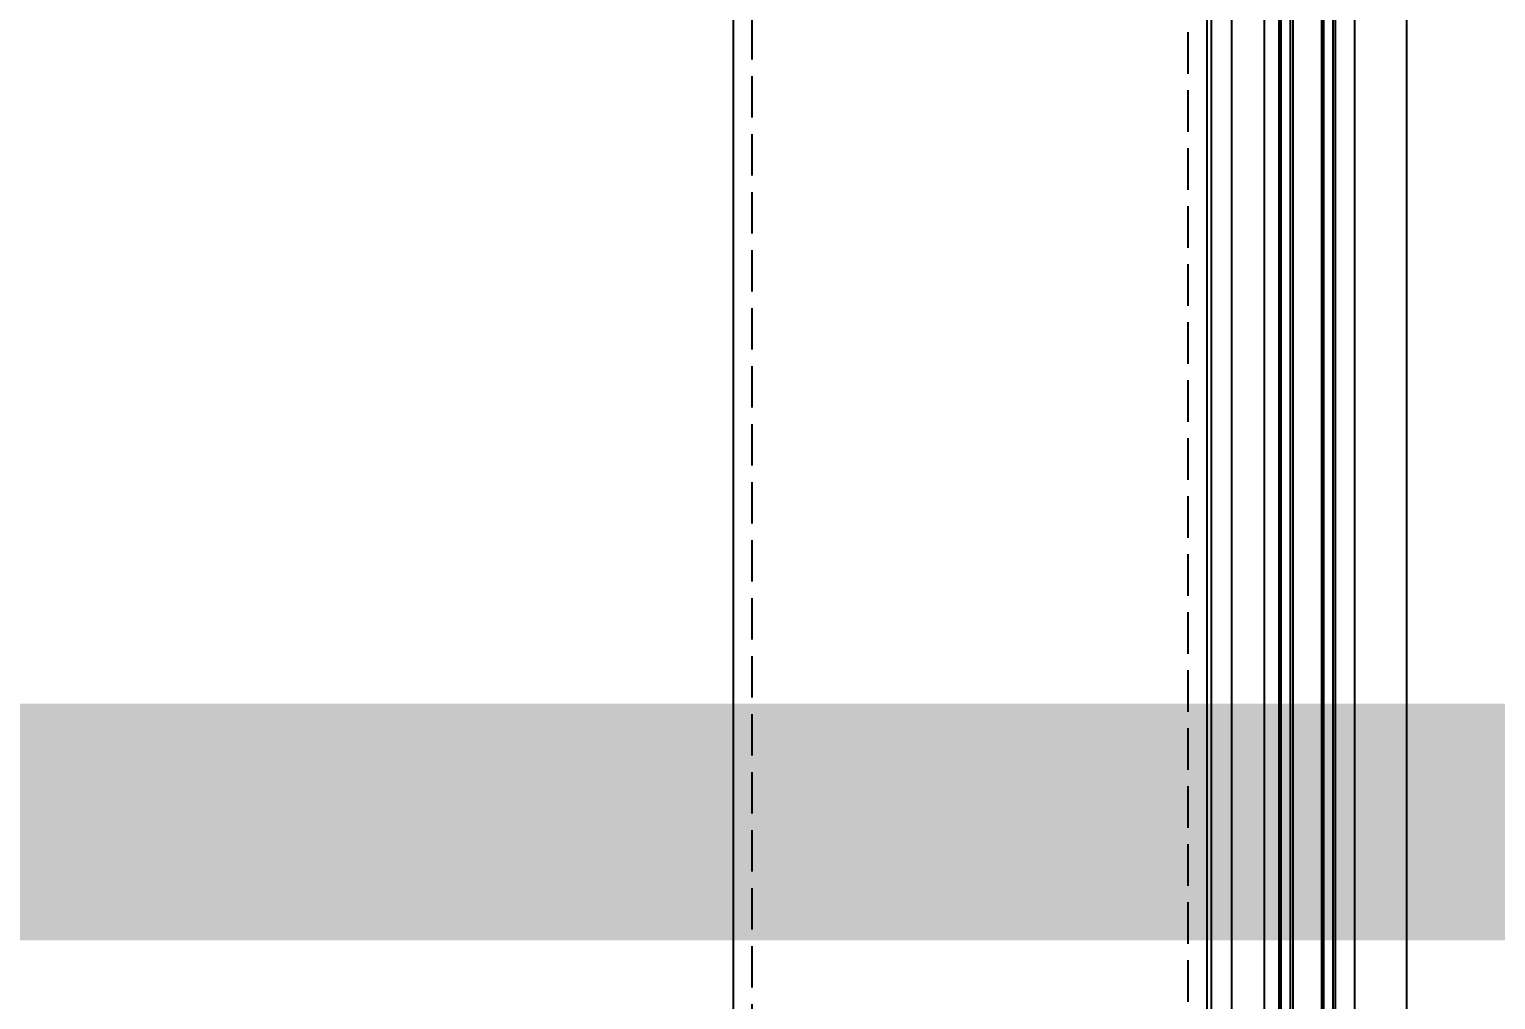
# Model space of a CAD drawing. Extents: x 220580 to 2027826, y -309201 to 71987.
# Drawn here: x 307303 to 307922, y -159504 to -159095 of the extents above; entities that cross this region are included whole.
import ezdxf

# ---------------------------------------------------------------- set-up
doc = ezdxf.new("R2010")
doc.units = 0
doc.linetypes.add('DASH', pattern=[0.35, 0.25, -0.1])
doc.linetypes.add('ZN-DASH', pattern=[0.35, 0.25, -0.1])
for name, color, linetype in [('!ZN1-填充-8', 8, 'Continuous'), ('!ZN3-玻璃幕墙-4', 4, 'Continuous'), ('!ZN5-钢材投影-40', 40, 'Continuous'), ('!ZN5-铝材投影-112', 112, 'Continuous'), ('!ZN6-虚线-8', 8, 'ZN-DASH'), ('3索引', 3, 'Continuous'), ('DIM', 173, 'Continuous')]:
    doc.layers.add(name, color=color, linetype=linetype)
doc.styles.add('DHTEXT-1', font='ROMANS.shx', dxfattribs={"width": 0.7, "bigfont": 'CHINESE.shx'})
doc.dimstyles.new('ZN200', dxfattribs={"dimscale": 200, "dimtxt": 2.5, "dimasz": 1.5, "dimexe": 1, "dimexo": 2, "dimgap": 0.9, "dimtad": 1, "dimdec": 0, "dimdsep": 46, "dimtxsty": 'DHTEXT-1', "dimblk": 'ARCHTICK', "dimcen": 2.5, "dimclrd": 173, "dimclre": 173, "dimclrt": 7, "dimazin": 2, "dimtfac": 1, "dimtdec": 0, "dimtix": 1, "dimtmove": 2, "dimatfit": 3, "dimfxl": 0, "dimtolj": 1, "dimtzin": 0, "dimarcsym": 0})

# ---------------------------------------------------------------- blocks, each defined once
blk = doc.blocks.new('*U1814')
at = {"layer": '!ZN1-填充-8'}
for p, q in [((-23, 8.000001027903636), (-23.00000000001455, 899.9999996048027)), ((-19.00000102947524, 7.999999998435669), (-19.00000102947524, 899.9999985753348)), ((-4.999999091349309, 7.999999998435669), (-4.999999091363861, 899.9999985753348)), ((-1.000000120824552, 8.000001027903636), (-1.000000120839104, 899.9999996048027))]:
    blk.add_line(p, q, dxfattribs=at)
at = {"layer": '!ZN3-玻璃幕墙-4'}
for points in [[(-24.00000000001455, 899.9999996048027), (-24, 9.000001027903636), (-23, 8.000001027903636), (-19, 8.000001027903636), (-18, 9.000001027903636), (-18.00000000001455, 899.9999996048027)], [(-6.000000000014552, 899.9999996048027), (-6, 9.000001027903636), (-5, 8.000001027903636), (-1, 8.000001027903636), (0, 9.000001027903636), (-1.455191522836685e-11, 899.9999996048027)]]:
    blk.add_lwpolyline(points, dxfattribs=at)
at = {"layer": '!ZN5-钢材投影-40', "ltscale": 0.3}
for p, q in [((-254.4017149738647, 899.9999996048027), (-254.4017149738647, -900.0000003951973)), ((-54.39999999999418, 899.9999996048027), (-54.39999999999418, -900.0000003951973))]:
    blk.add_line(p, q, dxfattribs=at)
at = {"layer": '!ZN5-铝材投影-112'}
for p, q in [((-52.40170605068852, 39.99999999995634), (-52.40170605068852, 899.9999996048027)), ((-43.9017349172791, 39.99999999995634), (-43.9017349172791, 899.9999996048027)), ((-30.00001585268183, 39.99999999995634), (-30.00001585268183, 899.9999996048027)), ((7.999997113627614, 899.9999996048027), (7.999997113627614, -900.0000003951973)), ((30.0000000448199, 899.9999996048027), (30.0000000448199, -900.0000003951973))]:
    blk.add_line(p, q, dxfattribs=at)
at = {"layer": '!ZN6-虚线-8', "color": 8, "linetype": 'ZN-DASH', "ltscale": 70}
for p, q in [((-246.4017149738647, -900.0000003951973), (-246.4017149738647, 899.9999996048027)), ((-62.39999999999418, 899.9999996048027), (-62.39999999999418, -900.0000003951973))]:
    blk.add_line(p, q, dxfattribs=at)
blk = doc.blocks.new('20250828132035')
at = {"ltscale": 50}
blk.add_blockref('*U1814', (599.9999832846224, 5750.000000332366), dxfattribs=at)
blk = doc.blocks.new('_ArchTick')
at = {"color": 0, "linetype": 'ByBlock', "const_width": 0.4}
blk.add_lwpolyline([(-0.5, -0.5), (0.5, 0.5)], dxfattribs=at)
blk = doc.blocks.new('*D872')
at = {"layer": 'Defpoints', "color": 0, "ltscale": 2, "transparency": 16777216}
for p in [(307759.9075905968, -157779.3509701894), (309213.4923384823, -157779.3509701894), (307759.9075905968, -159579.3509697942)]:
    blk.add_point(p, dxfattribs=at)
at = {"layer": 'DIM', "color": 173, "linetype": 'ByBlock', "lineweight": -2, "ltscale": 2, "transparency": 16777216}
for p, q in [((308159.9075905968, -157779.3509701894), (309413.4923384823, -157779.3509701894)), ((309213.4923384823, -159579.3509697942), (309213.4923384823, -157779.3509701894)), ((308159.9075905968, -159579.3509697942), (309413.4923384823, -159579.3509697942))]:
    blk.add_line(p, q, dxfattribs=at)
at = {"layer": 'DIM', "color": 173, "lineweight": -2, "ltscale": 2, "transparency": 16777216, "xscale": 300, "yscale": 300, "zscale": 300}
for p, rotation in [((309213.4923384823, -157779.3509701894), 90), ((309213.4923384823, -159579.3509697942), 270)]:
    blk.add_blockref('_ArchTick', p, dxfattribs=dict(at, rotation=rotation))
at = {"layer": 'DIM', "color": 7, "ltscale": 2, "transparency": 16777216, "insert": (308783.4923384822, -158679.3509699919), "char_height": 500, "attachment_point": 5, "rotation": 90, "style": 'DHTEXT-1'}
blk.add_mtext('\\A1;1800', dxfattribs=at)
blk = doc.blocks.new('*D570')
at = {"layer": 'Defpoints', "color": 0, "ltscale": 2, "transparency": 16777216}
for p in [(307759.9075905968, -159579.3509697942), (309213.4923384822, -159579.3509697942), (307759.9075905968, -161379.350969794)]:
    blk.add_point(p, dxfattribs=at)
at = {"layer": 'DIM', "color": 173, "linetype": 'ByBlock', "lineweight": -2, "ltscale": 2, "transparency": 16777216}
for p, q in [((308159.9075905968, -159579.3509697942), (309413.4923384822, -159579.3509697942)), ((309213.4923384822, -161379.350969794), (309213.4923384822, -159579.3509697942)), ((308159.9075905968, -161379.350969794), (309413.4923384822, -161379.350969794))]:
    blk.add_line(p, q, dxfattribs=at)
at = {"layer": 'DIM', "color": 173, "lineweight": -2, "ltscale": 2, "transparency": 16777216, "xscale": 300, "yscale": 300, "zscale": 300}
for p, rotation in [((309213.4923384822, -159579.3509697942), 90), ((309213.4923384822, -161379.350969794), 270)]:
    blk.add_blockref('_ArchTick', p, dxfattribs=dict(at, rotation=rotation))
at = {"layer": 'DIM', "color": 7, "ltscale": 2, "transparency": 16777216, "insert": (308783.4923384821, -160479.3509697941), "char_height": 500, "attachment_point": 5, "rotation": 90, "style": 'DHTEXT-1'}
blk.add_mtext('\\A1;1800', dxfattribs=at)

msp = doc.modelspace()

# ---------------------------------------------------------------- linework, layer by layer
at = {"layer": '3索引', "linetype": 'DASH', "ltscale": 1000, "const_width": 100}
msp.add_lwpolyline([(306955.3008688549, -157088.7742132794), (308455.6260594018, -157088.7742132794, -0.414213562373095), (308655.6260594018, -157288.7742132794), (308655.6260594018, -159229.4183008511, -0.414213562373095), (308455.6260594018, -159429.4183008511), (306955.3008688549, -159429.4183008511, -0.414213562373095), (306755.3008688549, -159229.4183008511), (306755.3008688549, -157288.7742132794, -0.414213562373095)], format="xyb", close=True, dxfattribs=at)

# ---------------------------------------------------------------- next in the draw order: block references
at = {"ltscale": 30}
msp.add_blockref('20250828132035', (307254.3708561072, -165329.3509701265), dxfattribs=at)

# ---------------------------------------------------------------- next in the draw order: dimensions: what is measured, and where the dimension line sits
at = {"layer": 'DIM', "ltscale": 2}
for base, p1, p2, picture, middle in [((309213.4923384823, -157779.3509701894), (307759.9075905967, -159579.3509697941), (307759.9075905967, -157779.3509701894), '*D872', (308783.4923384822, -158679.3509699919)), ((309213.4923384822, -159579.3509697942), (307759.9075905967, -161379.3509697939), (307759.9075905967, -159579.3509697941), '*D570', (308783.4923384821, -160479.3509697941))]:
    dim = msp.add_linear_dim(base=base, p1=p1, p2=p2, angle=90, dimstyle='ZN200', dxfattribs=at)
    dim.commit()
    dim.dimension.update_dxf_attribs({"geometry": picture, "text_midpoint": middle})

doc.saveas('drawing.dxf')
